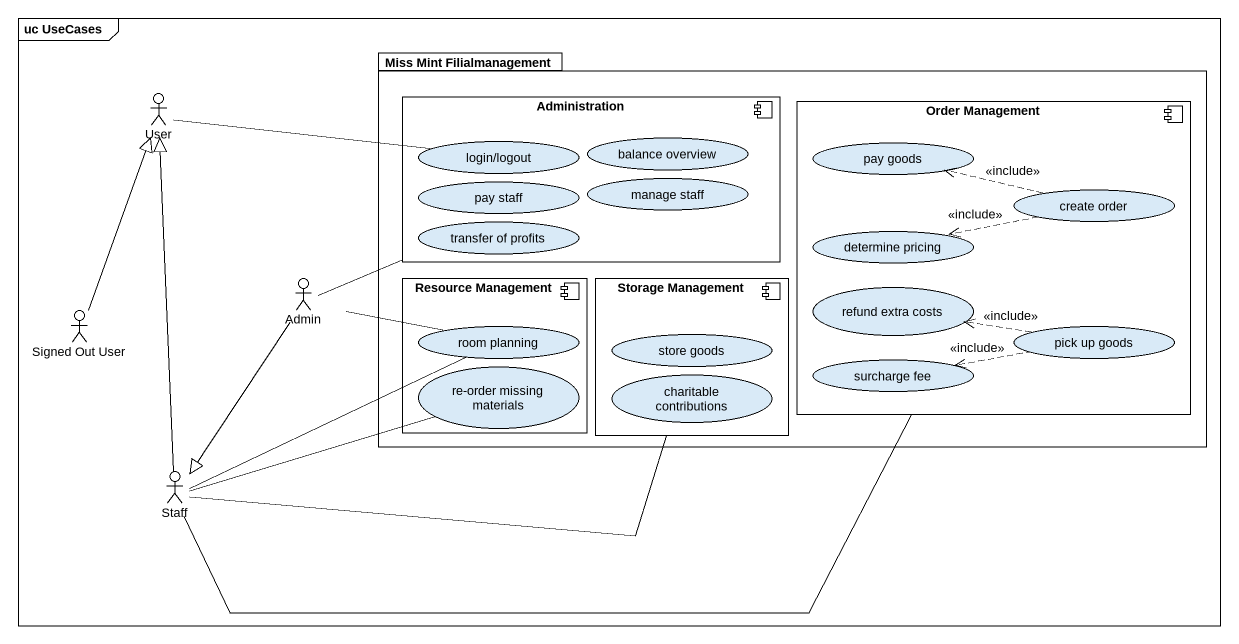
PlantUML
@startuml
mainframe uc UseCases
package "Miss Mint Filialmanagement" as Miss_Mint_Filialmanagement {
  component Administration {
    usecase "login/logout" as login_logout
    usecase "balance overview" as balance_overview
    usecase "pay staff" as pay_staff
    usecase "manage staff" as manage_staff
    usecase "transfer of profits" as transfer_of_profits
  }
  component "Order Management" as Order_Management {
    usecase "pay goods" as pay_goods
    usecase "create order" as create_order
    usecase "determine pricing" as determine_pricing
    usecase "refund extra costs" as refund_extra_costs
    usecase "pick up goods" as pick_up_goods
    usecase "surcharge fee" as surcharge_fee
  }
  component "Resource Management" as Resource_Management {
    usecase "room planning" as room_planning
    usecase "re-order missing materials" as re_order_missing_materials
  }
  component "Storage Management" as Storage_Management {
    usecase "store goods" as store_goods
    usecase "charitable contributions" as charitable_contributions
  }
}
actor User
actor Admin
actor "Signed Out User" as Signed_Out_User
actor Staff
User -right- login_logout
create_order .left.> pay_goods : <<include>>
create_order .left.> determine_pricing : <<include>>
Admin -right- Administration
Admin -right- room_planning
Admin --|> Staff
Signed_Out_User -up-|> User
pick_up_goods .left.> refund_extra_costs : <<include>>
pick_up_goods .left.> surcharge_fee : <<include>>
Staff -up-|> User
Staff -right- Order_Management
Staff -right- Storage_Management
Staff -right- room_planning
Staff -right- re_order_missing_materials
@enduml
